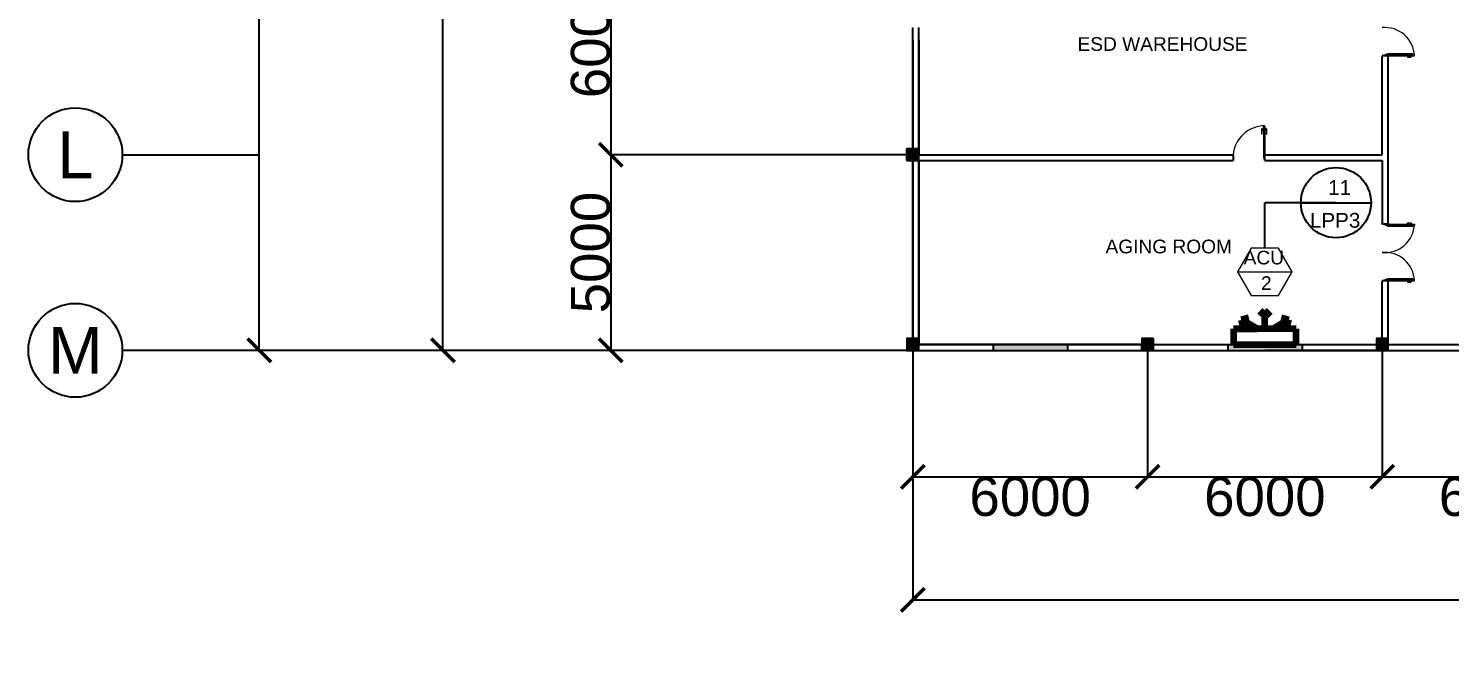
# Model space of a CAD drawing. Header units: millimetres. Extents: x 3339 to 2017737, y 4955 to 2748989.
# Drawn here: x 1262583 to 1298915, y 1231163 to 1246938 of the extents above; entities that cross this region are included whole.
import ezdxf

# ---------------------------------------------------------------- set-up
doc = ezdxf.new("R2010")
doc.units = ezdxf.units.MM
doc.header["$LTSCALE"] = 30
for name, color, linetype, lineweight in [('A-DETL-GENF', 92, 'Continuous', 13), ('A-DOOR', 31, 'Continuous', 13), ('ACU', 4, 'Continuous', 13)]:
    doc.layers.add(name, color=color, linetype=linetype, lineweight=lineweight)
for name, color, linetype in [('DIM LINES', 7, 'Continuous'), ('TEXT', 7, 'Continuous'), ('window', 92, 'Continuous')]:
    doc.layers.add(name, color=color, linetype=linetype)
doc.styles.get("Standard").update_dxf_attribs({"font": 'arial.ttf'})
doc.dimstyles.new('GREEN', dxfattribs={"dimtxt": 1000, "dimasz": 600, "dimexe": 0.18, "dimexo": 0.0625, "dimgap": 0.09, "dimtad": 2, "dimdec": 0, "dimzin": 0, "dimdsep": 46, "dimtxsty": 'Standard', "dimblk": 'ARCHTICK', "dimcen": 0.09, "dimclrd": 3, "dimclre": 3, "dimclrt": 2, "dimadec": 0, "dimazin": 0, "dimtfac": 1, "dimtdec": 0, "dimtofl": 0, "dimtmove": 0, "dimatfit": 3, "dimfxl": 1, "dimtolj": 1, "dimtzin": 0, "dimarcsym": 0})

# ---------------------------------------------------------------- blocks, each defined once
blk = doc.blocks.new('single door no base 1')
at = {"color": 0}
blk.add_line((51788, 22093), (51785, 22093), dxfattribs=at)
at = {"layer": 'A-DETL-GENF'}
for p, q in [((51710, 22826), (51697, 22826)), ((51697, 22826), (51697, 22788)), ((51708, 22788), (51697, 22788)), ((51697, 22788), (51697, 22706)), ((51697, 22788), (51710, 22788)), ((51708, 22718), (51697, 22706)), ((51697, 22706), (51716, 22706)), ((51708, 22718), (51708, 22788)), ((51716, 22718), (51708, 22718)), ((51710, 22788), (51710, 22826)), ((51741, 22823), (51710, 22823)), ((51710, 22823), (51710, 22791)), ((51710, 22791), (51741, 22791)), ((51716, 22706), (51716, 22718)), ((51748, 22864), (51741, 22858)), ((51741, 22858), (51741, 22756)), ((51741, 22791), (51741, 22823)), ((51741, 22756), (51748, 22750)), ((51748, 22750), (51748, 22864)), ((51788, 22864), (51788, 22750)), ((51794, 22858), (51788, 22864)), ((51788, 22750), (51794, 22756)), ((51794, 22756), (51794, 22858)), ((51826, 22823), (51794, 22823)), ((51794, 22823), (51794, 22791)), ((51794, 22791), (51826, 22791)), ((51827, 22718), (51819, 22718)), ((51819, 22718), (51819, 22706)), ((51819, 22706), (51839, 22706)), ((51839, 22826), (51826, 22826)), ((51826, 22826), (51826, 22788)), ((51826, 22791), (51826, 22823)), ((51826, 22788), (51839, 22788)), ((51839, 22788), (51827, 22788)), ((51827, 22788), (51827, 22718)), ((51827, 22718), (51839, 22706)), ((51839, 22788), (51839, 22826)), ((51839, 22706), (51839, 22788))]:
    blk.add_line(p, q, dxfattribs=at)
at = {"layer": 'A-DOOR', "lineweight": 18}
for p, q in [((51788, 22907), (51748, 22907)), ((51748, 22907), (51748, 22093)), ((51788, 22093), (51788, 22907)), ((51748, 22093), (51788, 22093))]:
    blk.add_line(p, q, dxfattribs=at)
at = {"layer": 'A-DOOR'}
blk.add_arc((51788, 22093), 814, 90, 174.7134, dxfattribs=at)
blk = doc.blocks.new('_ArchTick')
at = {"color": 0, "linetype": 'ByBlock', "const_width": 0.15}
blk.add_lwpolyline([(-0.5, -0.5), (0.5, 0.5)], dxfattribs=at)
blk = doc.blocks.new('*D723')
at = {"layer": 'Defpoints', "color": 0, "transparency": 16777216}
for p in [(1268483, 1308509), (1285193, 1308509), (1285193, 1238709)]:
    blk.add_point(p, dxfattribs=at)
at = {"layer": 'DIM LINES', "color": 3, "linetype": 'ByBlock', "lineweight": -2, "transparency": 16777216}
for p, q in [((1285193, 1308509), (1268483, 1308509)), ((1268483, 1238709), (1268483, 1308509)), ((1285193, 1238709), (1268483, 1238709))]:
    blk.add_line(p, q, dxfattribs=at)
at = {"layer": 'DIM LINES', "color": 3, "lineweight": -2, "transparency": 16777216, "xscale": 600, "yscale": 600, "zscale": 600}
for p, rotation in [((1268483, 1308509), 90), ((1268483, 1238709), 270)]:
    blk.add_blockref('_ArchTick', p, dxfattribs=dict(at, rotation=rotation))
at = {"layer": 'DIM LINES', "color": 2, "transparency": 16777216, "insert": (1267973, 1273609), "char_height": 1000, "attachment_point": 5, "rotation": 90}
blk.add_mtext('\\A1;69800', dxfattribs=at)
blk = doc.blocks.new('*D874')
at = {"layer": 'Defpoints', "color": 0, "transparency": 16777216}
for p in [(1285193, 1238709), (1375193, 1238709), (1375193, 1232330)]:
    blk.add_point(p, dxfattribs=at)
at = {"layer": 'DIM LINES', "color": 3, "linetype": 'ByBlock', "lineweight": -2, "transparency": 16777216}
for p, q in [((1285193, 1238709), (1285193, 1232329)), ((1375193, 1238709), (1375193, 1232329)), ((1285193, 1232330), (1375193, 1232330))]:
    blk.add_line(p, q, dxfattribs=at)
at = {"layer": 'DIM LINES', "color": 3, "lineweight": -2, "transparency": 16777216, "xscale": 600, "yscale": 600, "zscale": 600, "rotation": 180}
blk.add_blockref('_ArchTick', (1285193, 1232330), dxfattribs=at)
at = {"layer": 'DIM LINES', "color": 3, "lineweight": -2, "transparency": 16777216, "xscale": 600, "yscale": 600, "zscale": 600}
blk.add_blockref('_ArchTick', (1375193, 1232330), dxfattribs=at)
at = {"layer": 'DIM LINES', "color": 2, "transparency": 16777216, "insert": (1330193, 1231819), "char_height": 1000, "attachment_point": 5}
blk.add_mtext('\\A1;90000', dxfattribs=at)
blk = doc.blocks.new('*D742')
at = {"layer": 'Defpoints', "color": 0, "transparency": 16777216}
for p in [(1285193, 1238709), (1291193, 1238709), (1291193, 1235479)]:
    blk.add_point(p, dxfattribs=at)
at = {"layer": 'DIM LINES', "color": 3, "linetype": 'ByBlock', "lineweight": -2, "transparency": 16777216}
for p, q in [((1285193, 1238709), (1285193, 1235479)), ((1291193, 1238709), (1291193, 1235479)), ((1285193, 1235479), (1291193, 1235479))]:
    blk.add_line(p, q, dxfattribs=at)
at = {"layer": 'DIM LINES', "color": 3, "lineweight": -2, "transparency": 16777216, "xscale": 600, "yscale": 600, "zscale": 600, "rotation": 180}
blk.add_blockref('_ArchTick', (1285193, 1235479), dxfattribs=at)
at = {"layer": 'DIM LINES', "color": 3, "lineweight": -2, "transparency": 16777216, "xscale": 600, "yscale": 600, "zscale": 600}
blk.add_blockref('_ArchTick', (1291193, 1235479), dxfattribs=at)
at = {"layer": 'DIM LINES', "color": 2, "transparency": 16777216, "insert": (1288193, 1234968), "char_height": 1000, "attachment_point": 5}
blk.add_mtext('\\A1;6000', dxfattribs=at)
blk = doc.blocks.new('*D743')
at = {"layer": 'Defpoints', "color": 0, "transparency": 16777216}
for p in [(1291193, 1238709), (1297193, 1238709), (1297193, 1235479)]:
    blk.add_point(p, dxfattribs=at)
at = {"layer": 'DIM LINES', "color": 3, "linetype": 'ByBlock', "lineweight": -2, "transparency": 16777216}
for p, q in [((1291193, 1238709), (1291193, 1235479)), ((1297193, 1238709), (1297193, 1235479)), ((1291193, 1235479), (1297193, 1235479))]:
    blk.add_line(p, q, dxfattribs=at)
at = {"layer": 'DIM LINES', "color": 3, "lineweight": -2, "transparency": 16777216, "xscale": 600, "yscale": 600, "zscale": 600, "rotation": 180}
blk.add_blockref('_ArchTick', (1291193, 1235479), dxfattribs=at)
at = {"layer": 'DIM LINES', "color": 3, "lineweight": -2, "transparency": 16777216, "xscale": 600, "yscale": 600, "zscale": 600}
blk.add_blockref('_ArchTick', (1297193, 1235479), dxfattribs=at)
at = {"layer": 'DIM LINES', "color": 2, "transparency": 16777216, "insert": (1294193, 1234968), "char_height": 1000, "attachment_point": 5}
blk.add_mtext('\\A1;6000', dxfattribs=at)
blk = doc.blocks.new('*D744')
at = {"layer": 'Defpoints', "color": 0, "transparency": 16777216}
for p in [(1297193, 1238709), (1303193, 1238709), (1303193, 1235479)]:
    blk.add_point(p, dxfattribs=at)
at = {"layer": 'DIM LINES', "color": 3, "linetype": 'ByBlock', "lineweight": -2, "transparency": 16777216}
for p, q in [((1297193, 1238709), (1297193, 1235479)), ((1303193, 1238709), (1303193, 1235479)), ((1297193, 1235479), (1303193, 1235479))]:
    blk.add_line(p, q, dxfattribs=at)
at = {"layer": 'DIM LINES', "color": 3, "lineweight": -2, "transparency": 16777216, "xscale": 600, "yscale": 600, "zscale": 600, "rotation": 180}
blk.add_blockref('_ArchTick', (1297193, 1235479), dxfattribs=at)
at = {"layer": 'DIM LINES', "color": 3, "lineweight": -2, "transparency": 16777216, "xscale": 600, "yscale": 600, "zscale": 600}
blk.add_blockref('_ArchTick', (1303193, 1235479), dxfattribs=at)
at = {"layer": 'DIM LINES', "color": 2, "transparency": 16777216, "insert": (1300193, 1234968), "char_height": 1000, "attachment_point": 5}
blk.add_mtext('\\A1;6000', dxfattribs=at)
blk = doc.blocks.new('*D756')
at = {"layer": 'Defpoints', "color": 0, "transparency": 16777216}
for p in [(1273181, 1261709), (1285193, 1261709), (1285193, 1238709)]:
    blk.add_point(p, dxfattribs=at)
at = {"layer": 'DIM LINES', "color": 3, "linetype": 'ByBlock', "lineweight": -2, "transparency": 16777216}
for p, q in [((1285193, 1261709), (1273181, 1261709)), ((1273181, 1238709), (1273181, 1261709)), ((1285193, 1238709), (1273181, 1238709))]:
    blk.add_line(p, q, dxfattribs=at)
at = {"layer": 'DIM LINES', "color": 3, "lineweight": -2, "transparency": 16777216, "xscale": 600, "yscale": 600, "zscale": 600}
for p, rotation in [((1273181, 1261709), 90), ((1273181, 1238709), 270)]:
    blk.add_blockref('_ArchTick', p, dxfattribs=dict(at, rotation=rotation))
at = {"layer": 'DIM LINES', "color": 2, "transparency": 16777216, "insert": (1272670, 1250209), "char_height": 1000, "attachment_point": 5, "rotation": 90}
blk.add_mtext('\\A1;23000', dxfattribs=at)
blk = doc.blocks.new('*D759')
at = {"layer": 'Defpoints', "color": 0, "transparency": 16777216}
for p in [(1285193, 1249709), (1277470, 1243709), (1285193, 1243709)]:
    blk.add_point(p, dxfattribs=at)
at = {"layer": 'DIM LINES', "color": 3, "linetype": 'ByBlock', "lineweight": -2, "transparency": 16777216}
for p, q in [((1285193, 1249709), (1277470, 1249709)), ((1277470, 1249709), (1277470, 1243709)), ((1285193, 1243709), (1277470, 1243709))]:
    blk.add_line(p, q, dxfattribs=at)
at = {"layer": 'DIM LINES', "color": 3, "lineweight": -2, "transparency": 16777216, "xscale": 600, "yscale": 600, "zscale": 600}
for p, rotation in [((1277470, 1249709), 90), ((1277470, 1243709), 270)]:
    blk.add_blockref('_ArchTick', p, dxfattribs=dict(at, rotation=rotation))
at = {"layer": 'DIM LINES', "color": 2, "transparency": 16777216, "insert": (1276959, 1246709), "char_height": 1000, "attachment_point": 5, "rotation": 90}
blk.add_mtext('\\A1;6000', dxfattribs=at)
blk = doc.blocks.new('*D879')
at = {"layer": 'Defpoints', "color": 0, "transparency": 16777216}
for p in [(1285193, 1243709), (1277470, 1238709), (1285193, 1238709)]:
    blk.add_point(p, dxfattribs=at)
at = {"layer": 'DIM LINES', "color": 3, "linetype": 'ByBlock', "lineweight": -2, "transparency": 16777216}
for p, q in [((1285193, 1243709), (1277470, 1243709)), ((1277470, 1243709), (1277470, 1238709)), ((1285193, 1238709), (1277470, 1238709))]:
    blk.add_line(p, q, dxfattribs=at)
at = {"layer": 'DIM LINES', "color": 3, "lineweight": -2, "transparency": 16777216, "xscale": 600, "yscale": 600, "zscale": 600}
for p, rotation in [((1277470, 1243709), 90), ((1277470, 1238709), 270)]:
    blk.add_blockref('_ArchTick', p, dxfattribs=dict(at, rotation=rotation))
at = {"layer": 'DIM LINES', "color": 2, "transparency": 16777216, "insert": (1276959, 1241209), "char_height": 1000, "attachment_point": 5, "rotation": 90}
blk.add_mtext('\\A1;5000', dxfattribs=at)

msp = doc.modelspace()

# ---------------------------------------------------------------- hatches: boundary and pattern name
h = msp.add_hatch(color=2)
h.dxf.hatch_style = 1
h.paths.add_polyline_path([(1285343.449, 1243859.357), (1285043.449, 1243859.357), (1285043.449, 1243559.357), (1285343.449, 1243559.357)])
h = msp.add_hatch(color=2)
h.dxf.hatch_style = 1
h.paths.add_polyline_path([(1285343.449, 1239009.357), (1285043.449, 1239009.357), (1285043.449, 1238709.357), (1285343.449, 1238709.357)])
h = msp.add_hatch(color=2)
h.dxf.hatch_style = 1
h.paths.add_polyline_path([(1291343.449, 1239009.357), (1291043.449, 1239009.357), (1291043.449, 1238709.357), (1291343.449, 1238709.357)])
h = msp.add_hatch(color=2)
h.dxf.hatch_style = 1
h.paths.add_polyline_path([(1297343.449, 1239009.357), (1297043.449, 1239009.357), (1297043.449, 1238709.357), (1297343.449, 1238709.357)])
at = {"layer": 'window'}
h = msp.add_hatch(color=256, dxfattribs=at)
h.dxf.hatch_style = 1
h.paths.add_polyline_path([(1289143.449, 1238859.357), (1287243.449, 1238859.357), (1287243.449, 1238709.357), (1289143.449, 1238709.357)])
h.paths.add_polyline_path([(1295143.449, 1238859.357), (1293243.449, 1238859.357), (1293243.449, 1238709.357), (1294193.449, 1238709.357), (1295143.449, 1238709.357)])
h.paths.add_polyline_path([(1301143.449, 1238859.357), (1299243.449, 1238859.357), (1299243.449, 1238709.357), (1301143.449, 1238709.357)])
h.paths.add_polyline_path([(1307143.449, 1238859.357), (1305243.449, 1238859.357), (1305243.449, 1238709.357), (1307143.449, 1238709.357)])
h.paths.add_polyline_path([(1313143.449, 1238859.357), (1311243.449, 1238859.357), (1311243.449, 1238709.357), (1313143.449, 1238709.357)])
h.paths.add_polyline_path([(1319643.449, 1238859.357), (1317743.449, 1238859.357), (1317743.449, 1238709.357), (1319643.449, 1238709.357)])
h.paths.add_polyline_path([(1325343.449, 1238859.357), (1324243.449, 1238859.357), (1324243.449, 1238709.357), (1325343.449, 1238709.357)])
h.paths.add_polyline_path([(1325593.449, 1249709.357), (1324243.449, 1249709.357), (1324243.449, 1249559.357), (1325593.449, 1249559.357)])
h.paths.add_polyline_path([(1319643.449, 1249709.357), (1317743.449, 1249709.357), (1317743.449, 1249559.357), (1319643.449, 1249559.357)])
h.paths.add_polyline_path([(1313143.449, 1249709.357), (1311243.449, 1249709.357), (1311243.449, 1249559.357), (1313143.449, 1249559.357)])
h.paths.add_polyline_path([(1307143.449, 1249709.357), (1305243.449, 1249709.357), (1305243.449, 1249559.357), (1307143.449, 1249559.357)])
h.paths.add_polyline_path([(1301143.449, 1249709.357), (1299243.449, 1249709.357), (1299243.449, 1249559.357), (1301143.449, 1249559.357)])
h.paths.add_polyline_path([(1293788.181, 1249709.357), (1291343.449, 1249709.357), (1291343.449, 1249559.357), (1293788.181, 1249559.357)])

# ---------------------------------------------------------------- linework, layer by layer
at = {"color": 0}
for p, q in [((1285193.449, 1239009.357), (1285193.449, 1246959.357)), ((1285343.449, 1243709.357), (1285343.449, 1246959.357)), ((1285193.449, 1239009.357), (1285193.449, 1246634.357)), ((1297193.449, 1243709.357), (1297193.449, 1246209.357)), ((1297343.449, 1243709.357), (1297343.449, 1246209.357)), ((1294193.449, 1243559.357), (1294193.449, 1244437.281)), ((1285043.449, 1243559.357), (1285043.449, 1243859.357)), ((1285193.449, 1238709.357), (1285193.449, 1243709.357)), ((1285343.449, 1243709.357), (1293382.912, 1243709.357)), ((1293382.912, 1243709.357), (1293382.912, 1243559.357)), ((1294193.449, 1243709.357), (1297193.449, 1243709.357)), ((1297343.449, 1241930.857), (1297343.449, 1243709.357)), ((1285343.449, 1243559.357), (1285043.449, 1243559.357)), ((1285193.449, 1239009.357), (1285193.449, 1243559.357)), ((1285343.449, 1238859.357), (1285343.449, 1243559.357)), ((1285343.449, 1243559.357), (1293382.912, 1243559.357)), ((1294153.449, 1243634.357), (1294193.449, 1243634.357)), ((1294193.449, 1243559.357), (1297193.449, 1243559.357)), ((1297193.449, 1243559.357), (1297193.449, 1241959.357)), ((1297268.449, 1241925.607), (1297268.449, 1241930.857)), ((1297193.449, 1238859.357), (1297193.449, 1240459.357)), ((1297268.449, 1240487.857), (1297268.449, 1240493.107)), ((1297343.449, 1238859.357), (1297343.449, 1240487.857)), ((1285343.449, 1239009.357), (1285043.449, 1239009.357)), ((1285043.449, 1239009.357), (1285043.449, 1238709.357)), ((1285343.449, 1238709.357), (1285343.449, 1239009.357)), ((1285043.449, 1238709.357), (1285343.449, 1238709.357)), ((1285193.449, 1238709.357), (1325693.449, 1238709.357)), ((1285193.449, 1238709.357), (1297193.449, 1238709.357)), ((1285193.449, 1238709.357), (1293193.449, 1238709.357)), ((1285193.449, 1238709.357), (1295193.449, 1238709.357)), ((1285193.449, 1238709.357), (1294193.449, 1238709.357)), ((1285343.449, 1238859.357), (1297193.449, 1238859.357)), ((1291043.449, 1238859.357), (1285343.449, 1238859.357)), ((1297343.449, 1238859.357), (1325543.449, 1238859.357))]:
    msp.add_line(p, q, dxfattribs=at)
for p, q in [((1285193.449, 1246634.357), (1285193.449, 1238709.357)), ((1285343.449, 1246634.357), (1285343.449, 1243709.357)), ((1297343.449, 1246237.857), (1297193.449, 1246237.857)), ((1297193.449, 1246237.857), (1297193.449, 1246209.357)), ((1297343.449, 1246209.357), (1297343.449, 1246237.857)), ((1264983.239, 1243709.537), (1268483.239, 1243709.537)), ((1285343.449, 1243559.357), (1285343.449, 1238859.357)), ((1294193.449, 1241322.599), (1294193.449, 1242483.849)), ((1295114.21, 1242483.849), (1294193.449, 1242483.849)), ((1296010.48, 1242483.849), (1295110.48, 1242483.849)), ((1295110.48, 1242483.849), (1296910.48, 1242483.849)), ((1296010.48, 1242483.849), (1296010.48, 1242483.849)), ((1297193.449, 1241930.857), (1297193.449, 1241959.357)), ((1297343.449, 1241930.857), (1297193.449, 1241930.857)), ((1297343.449, 1241959.357), (1297343.449, 1241930.857)), ((1297343.449, 1240487.857), (1297193.449, 1240487.857)), ((1297193.449, 1240487.857), (1297193.449, 1240459.357)), ((1297343.449, 1240459.357), (1297343.449, 1240487.857)), ((1264983.239, 1238709.537), (1268483.239, 1238709.537)), ((1285193.449, 1238709.357), (1325693.449, 1238709.357)), ((1293243.449, 1238859.357), (1295143.449, 1238859.357)), ((1297193.449, 1238709.357), (1294193.449, 1238709.357))]:
    msp.add_line(p, q)
for points in [[(1285343.449, 1243859.357), (1285043.449, 1243859.357), (1285043.449, 1243559.357), (1285343.449, 1243559.357), (1285343.449, 1243859.357)], [(1285343.449, 1239009.357), (1285043.449, 1239009.357), (1285043.449, 1238709.357), (1285343.449, 1238709.357), (1285343.449, 1239009.357)], [(1291343.449, 1239009.357), (1291043.449, 1239009.357), (1291043.449, 1238709.357), (1291343.449, 1238709.357), (1291343.449, 1239009.357)], [(1297343.449, 1239009.357), (1297043.449, 1239009.357), (1297043.449, 1238709.357), (1297343.449, 1238709.357), (1297343.449, 1239009.357)]]:
    msp.add_lwpolyline(points, close=True)
at = {"color": 1}
for centre in [(1263783.239, 1243709.537), (1263783.239, 1238709.537)]:
    msp.add_circle(centre, 1200, dxfattribs=at)
msp.add_circle((1296010.48, 1242483.849), 896.27)
at = {"layer": 'A-DETL-GENF'}
for p, q in [((1297978.655, 1246290.357), (1297329.155, 1246290.357)), ((1297329.155, 1246290.357), (1297329.155, 1246267.857)), ((1297329.155, 1246267.857), (1297978.655, 1246267.857)), ((1297848.122, 1246214.128), (1297839.231, 1246214.128)), ((1297839.231, 1246214.128), (1297839.231, 1246199.757)), ((1297839.231, 1246199.757), (1297901.037, 1246199.757)), ((1297848.122, 1246208.343), (1297839.537, 1246199.757)), ((1297848.122, 1246208.343), (1297848.122, 1246214.128)), ((1297901.037, 1246208.343), (1297848.122, 1246208.343)), ((1297958.187, 1246237.857), (1297872.462, 1246237.857)), ((1297872.462, 1246237.857), (1297877.224, 1246233.095)), ((1297877.224, 1246233.095), (1297953.424, 1246233.095)), ((1297901.037, 1246209.282), (1297901.037, 1246199.757)), ((1297929.612, 1246209.282), (1297901.037, 1246209.282)), ((1297901.037, 1246199.757), (1297901.037, 1246208.343)), ((1297901.037, 1246199.757), (1297929.612, 1246199.757)), ((1297927.231, 1246233.095), (1297903.418, 1246233.095)), ((1297903.418, 1246233.095), (1297903.418, 1246209.282)), ((1297903.418, 1246209.282), (1297927.231, 1246209.282)), ((1297927.231, 1246209.282), (1297927.231, 1246233.095)), ((1297929.612, 1246199.757), (1297929.612, 1246209.282)), ((1297953.424, 1246233.095), (1297958.187, 1246237.857)), ((1297978.655, 1246267.857), (1297978.655, 1246290.357)), ((1297329.155, 1241900.857), (1297978.655, 1241900.857)), ((1297329.155, 1241878.357), (1297329.155, 1241900.857)), ((1297978.655, 1241878.357), (1297329.155, 1241878.357)), ((1297839.231, 1241968.957), (1297901.037, 1241968.957)), ((1297839.231, 1241954.587), (1297839.231, 1241968.957)), ((1297848.122, 1241954.587), (1297839.231, 1241954.587)), ((1297848.122, 1241960.372), (1297839.537, 1241968.957)), ((1297901.037, 1241960.372), (1297848.122, 1241960.372)), ((1297848.122, 1241960.372), (1297848.122, 1241954.587)), ((1297872.462, 1241930.857), (1297877.224, 1241935.62)), ((1297958.187, 1241930.857), (1297872.462, 1241930.857)), ((1297877.224, 1241935.62), (1297953.424, 1241935.62)), ((1297901.037, 1241968.957), (1297901.037, 1241960.372)), ((1297901.037, 1241959.432), (1297901.037, 1241968.957)), ((1297901.037, 1241968.957), (1297929.612, 1241968.957)), ((1297929.612, 1241959.432), (1297901.037, 1241959.432)), ((1297903.418, 1241959.432), (1297927.231, 1241959.432)), ((1297903.418, 1241935.62), (1297903.418, 1241959.432)), ((1297927.231, 1241935.62), (1297903.418, 1241935.62)), ((1297927.231, 1241959.432), (1297927.231, 1241935.62)), ((1297929.612, 1241968.957), (1297929.612, 1241959.432)), ((1297953.424, 1241935.62), (1297958.187, 1241930.857)), ((1297978.655, 1241900.857), (1297978.655, 1241878.357)), ((1297978.655, 1240540.357), (1297329.155, 1240540.357)), ((1297329.155, 1240540.357), (1297329.155, 1240517.857)), ((1297329.155, 1240517.857), (1297978.655, 1240517.857)), ((1297848.122, 1240464.128), (1297839.231, 1240464.128)), ((1297839.231, 1240464.128), (1297839.231, 1240449.757)), ((1297839.231, 1240449.757), (1297901.037, 1240449.757)), ((1297848.122, 1240458.343), (1297839.537, 1240449.757)), ((1297848.122, 1240458.343), (1297848.122, 1240464.128)), ((1297901.037, 1240458.343), (1297848.122, 1240458.343)), ((1297958.187, 1240487.857), (1297872.462, 1240487.857)), ((1297872.462, 1240487.857), (1297877.224, 1240483.095)), ((1297877.224, 1240483.095), (1297953.424, 1240483.095)), ((1297901.037, 1240459.282), (1297901.037, 1240449.757)), ((1297929.612, 1240459.282), (1297901.037, 1240459.282)), ((1297901.037, 1240449.757), (1297901.037, 1240458.343)), ((1297901.037, 1240449.757), (1297929.612, 1240449.757)), ((1297927.231, 1240483.095), (1297903.418, 1240483.095)), ((1297903.418, 1240483.095), (1297903.418, 1240459.282)), ((1297903.418, 1240459.282), (1297927.231, 1240459.282)), ((1297927.231, 1240459.282), (1297927.231, 1240483.095)), ((1297929.612, 1240449.757), (1297929.612, 1240459.282)), ((1297953.424, 1240483.095), (1297958.187, 1240487.857)), ((1297978.655, 1240517.857), (1297978.655, 1240540.357))]:
    msp.add_line(p, q, dxfattribs=at)
at = {"layer": 'A-DOOR', "lineweight": 18}
for p, q in [((1298018.449, 1246267.857), (1297268.449, 1246267.857)), ((1297268.449, 1246237.857), (1297268.449, 1246267.857)), ((1297268.449, 1246237.857), (1298018.449, 1246237.857)), ((1298018.449, 1246237.857), (1298018.449, 1246267.857)), ((1297268.449, 1241930.857), (1298018.449, 1241930.857)), ((1297268.449, 1241930.857), (1297268.449, 1241900.857)), ((1298018.449, 1241900.857), (1297268.449, 1241900.857)), ((1298018.449, 1241930.857), (1298018.449, 1241900.857)), ((1298018.449, 1240517.857), (1297268.449, 1240517.857)), ((1297268.449, 1240487.857), (1297268.449, 1240517.857)), ((1297268.449, 1240487.857), (1298018.449, 1240487.857)), ((1298018.449, 1240487.857), (1298018.449, 1240517.857))]:
    msp.add_line(p, q, dxfattribs=at)
at = {"layer": 'A-DOOR'}
for centre, start, end in [((1297259.185, 1246202.1), 2.6963499, 94.961307), ((1297259.185, 1241966.615), 265.038693, 357.3036501), ((1297259.185, 1240452.1), 2.6963499, 94.961307)]:
    msp.add_arc(centre, 760.105, start, end, dxfattribs=at)
at = {"layer": 'ACU'}
msp.add_line((1293493.449, 1240716.381), (1294893.449, 1240716.381), dxfattribs=at)
at = {"layer": 'ACU', "lineweight": 211, "ltscale": 5}
for p, q in [((1294193.449, 1239725.272), (1294060.331, 1239592.154)), ((1294193.449, 1239592.154), (1294193.449, 1239725.272)), ((1294193.449, 1239725.272), (1294326.568, 1239592.154)), ((1294326.568, 1239592.154), (1294193.449, 1239725.272)), ((1293771.799, 1239541.04), (1293589.955, 1239492.315)), ((1293705.239, 1239425.756), (1293589.955, 1239492.315)), ((1293589.955, 1239492.315), (1293638.68, 1239310.472)), ((1293993.449, 1239259.357), (1293705.239, 1239425.756)), ((1294193.449, 1239259.357), (1294193.449, 1239592.154)), ((1294393.449, 1239259.357), (1294681.659, 1239425.756)), ((1294796.943, 1239492.315), (1294615.1, 1239541.04)), ((1294615.1, 1239541.04), (1294796.943, 1239492.315)), ((1294681.659, 1239425.756), (1294796.943, 1239492.315)), ((1294796.943, 1239492.315), (1294748.218, 1239310.472)), ((1294993.449, 1239259.357), (1293393.449, 1239259.357)), ((1293393.449, 1239259.357), (1293393.449, 1238859.357)), ((1293393.449, 1239259.357), (1293993.449, 1239259.357)), ((1294993.449, 1239259.357), (1294193.449, 1239259.357)), ((1294993.449, 1238859.357), (1294993.449, 1239259.357)), ((1293393.449, 1238859.357), (1294993.449, 1238859.357))]:
    msp.add_line(p, q, dxfattribs=at)
at = {"layer": 'ACU'}
msp.add_lwpolyline([(1293843.449, 1241322.599), (1293493.449, 1240716.381), (1293843.449, 1240110.163), (1294543.449, 1240110.163), (1294893.449, 1240716.381), (1294543.449, 1241322.599)], close=True, dxfattribs=at)
at = {"layer": 'window'}
for p, q in [((1287243.449, 1238859.357), (1287243.449, 1238709.357)), ((1289143.449, 1238859.357), (1289143.449, 1238709.357)), ((1291043.449, 1238709.357), (1291043.449, 1238859.357)), ((1291193.449, 1238709.357), (1291043.449, 1238709.357)), ((1293243.449, 1238859.357), (1293243.449, 1238709.357)), ((1295143.449, 1238859.357), (1295143.449, 1238709.357))]:
    msp.add_line(p, q, dxfattribs=at)

# ---------------------------------------------------------------- block references
at = {"color": 0}
msp.add_blockref('single door no base 1', (1242405.708, 1221541.247), dxfattribs=at)

# ---------------------------------------------------------------- texts
at = {"color": 1, "char_height": 1200, "attachment_point": 5}
for s, insert in [('\\pxt1;L', (1263783.239, 1243709.537)), ('\\pxt1;M', (1263783.239, 1238709.537))]:
    msp.add_mtext_dynamic_manual_height_columns(s, width=2400, gutter_width=1, heights=[2400], dxfattribs=dict(at, insert=insert))
at = {"char_height": 377.35925, "attachment_point": 1}
for s, insert in [('\\pxt0.39537;11', (1295810.48, 1243059.188)), ('\\pxqc,t0.39537;LPP3', (1295800.48, 1242221.208))]:
    msp.add_mtext_dynamic_manual_height_columns(s, width=377.35925, gutter_width=1886.796, heights=[0], dxfattribs=dict(at, insert=insert))
at = {"layer": 'ACU', "char_height": 350, "attachment_point": 1}
for s, width, gutter_width, insert in [('\\pxt0,1;ACU', 569.29963, 2002.986, (1293650.806, 1241255.444)), ('2', 551.54222, 2757.711, (1294093.903, 1240602.939))]:
    msp.add_mtext_dynamic_manual_height_columns(s, width=width, gutter_width=gutter_width, heights=[0], dxfattribs=dict(at, insert=insert))
at = {"layer": 'TEXT', "char_height": 350, "attachment_point": 1}
for s, insert in [('\\pxqc;ESD WAREHOUSE', (1289378.99, 1246713.792)), ('\\pxqc;AGING ROOM', (1289538.161, 1241538.63))]:
    msp.add_mtext_dynamic_manual_height_columns(s, width=4394.73285, gutter_width=0, heights=[1406.025], dxfattribs=dict(at, insert=insert))

# ---------------------------------------------------------------- dimensions: what is measured, and where the dimension line sits
at = {"layer": 'DIM LINES', "color": 0}
for base, p1, p2, picture, middle in [((1268483.419, 1308509.357), (1285193.449, 1238709.357), (1285193.449, 1308509.357), '*D723', (1267972.756, 1273609.357)), ((1273181.075, 1261709.357), (1285193.449, 1238709.357), (1285193.449, 1261709.357), '*D756', (1272670.071, 1250209.357)), ((1277469.705, 1243709.357), (1285193.449, 1249709.357), (1285193.449, 1243709.357), '*D759', (1276959.042, 1246709.357)), ((1277469.705, 1238709.357), (1285193.449, 1243709.357), (1285193.449, 1238709.357), '*D879', (1276959.042, 1241209.357))]:
    dim = msp.add_linear_dim(base=base, p1=p1, p2=p2, angle=90, dimstyle='GREEN', dxfattribs=at)
    dim.commit()
    dim.dimension.update_dxf_attribs({"geometry": picture, "text_midpoint": middle})
for base, p1, p2, picture, middle in [((1375193.449, 1232329.59), (1285193.449, 1238709.357), (1375193.449, 1238709.357), '*D874', (1330193.449, 1231818.927)), ((1291193.449, 1235479.048), (1285193.449, 1238709.357), (1291193.449, 1238709.357), '*D742', (1288193.449, 1234968.385)), ((1297193.449, 1235479.048), (1291193.449, 1238709.357), (1297193.449, 1238709.357), '*D743', (1294193.449, 1234968.385)), ((1303193.449, 1235479.048), (1297193.449, 1238709.357), (1303193.449, 1238709.357), '*D744', (1300193.449, 1234968.385))]:
    dim = msp.add_linear_dim(base=base, p1=p1, p2=p2, dimstyle='GREEN', dxfattribs=at)
    dim.commit()
    dim.dimension.update_dxf_attribs({"geometry": picture, "text_midpoint": middle})

doc.saveas('drawing.dxf')
